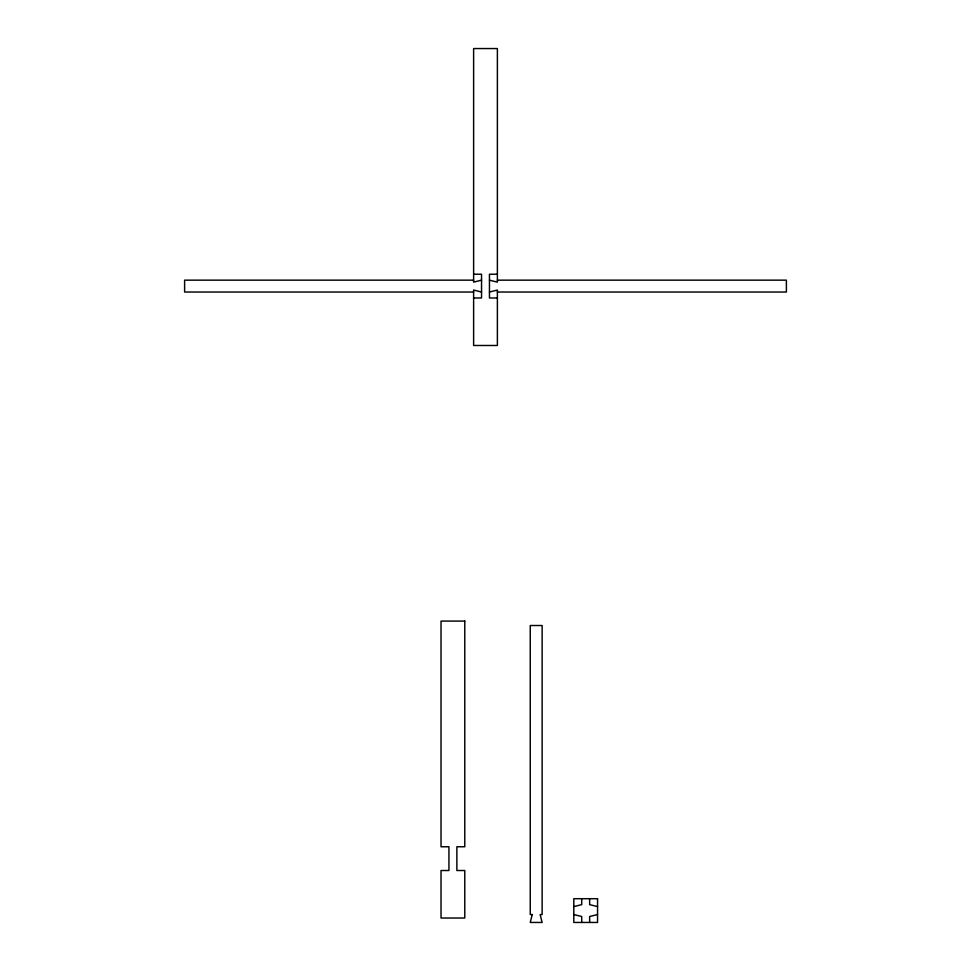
<?xml version="1.0" encoding="UTF-8"?>
<svg xmlns="http://www.w3.org/2000/svg" width="971" height="971" viewBox="0 0 971 971"><rect width="100%" height="100%" fill="white"/><g stroke="black" fill="none" stroke-linecap="round" stroke-linejoin="round"><path stroke-width="1.46" d="M481.543 280.158L473.617 282.136L473.617 48.55L497.383 48.55L497.383 282.136L489.457 280.158M489.457 292.028L497.383 290.05L497.383 345.482L473.617 345.482L473.617 290.05L481.543 292.028M573.8 906.611L581.714 904.632L581.714 898.697M597.553 914.536L589.64 916.515L589.64 922.45M473.617 274.223L481.543 274.223L481.543 297.976L473.617 297.976M497.383 274.223L489.457 274.223L489.457 297.976L497.383 297.976M473.617 280.158L184.611 280.158L184.611 292.028L473.617 292.028M497.383 280.158L786.389 280.158L786.389 292.028L497.383 292.028M597.553 906.611L589.64 904.632L589.64 898.697M573.8 914.536L581.714 916.515L581.714 922.45M532.229 914.536L530.251 922.45L542.134 922.45L540.143 914.536L542.134 914.536L542.134 625.518L530.251 625.518L530.251 914.536L532.229 914.536M464.781 621.088L441.028 621.088L441.028 846.761L448.942 846.761L448.942 870.514L441.028 870.514L441.028 918.02L464.781 918.02L464.781 870.514L456.868 870.514L456.868 846.761L464.781 846.761L464.781 621.088M597.553 898.697L573.8 898.697L573.8 922.45L597.553 922.45L597.553 898.697"/></g></svg>
